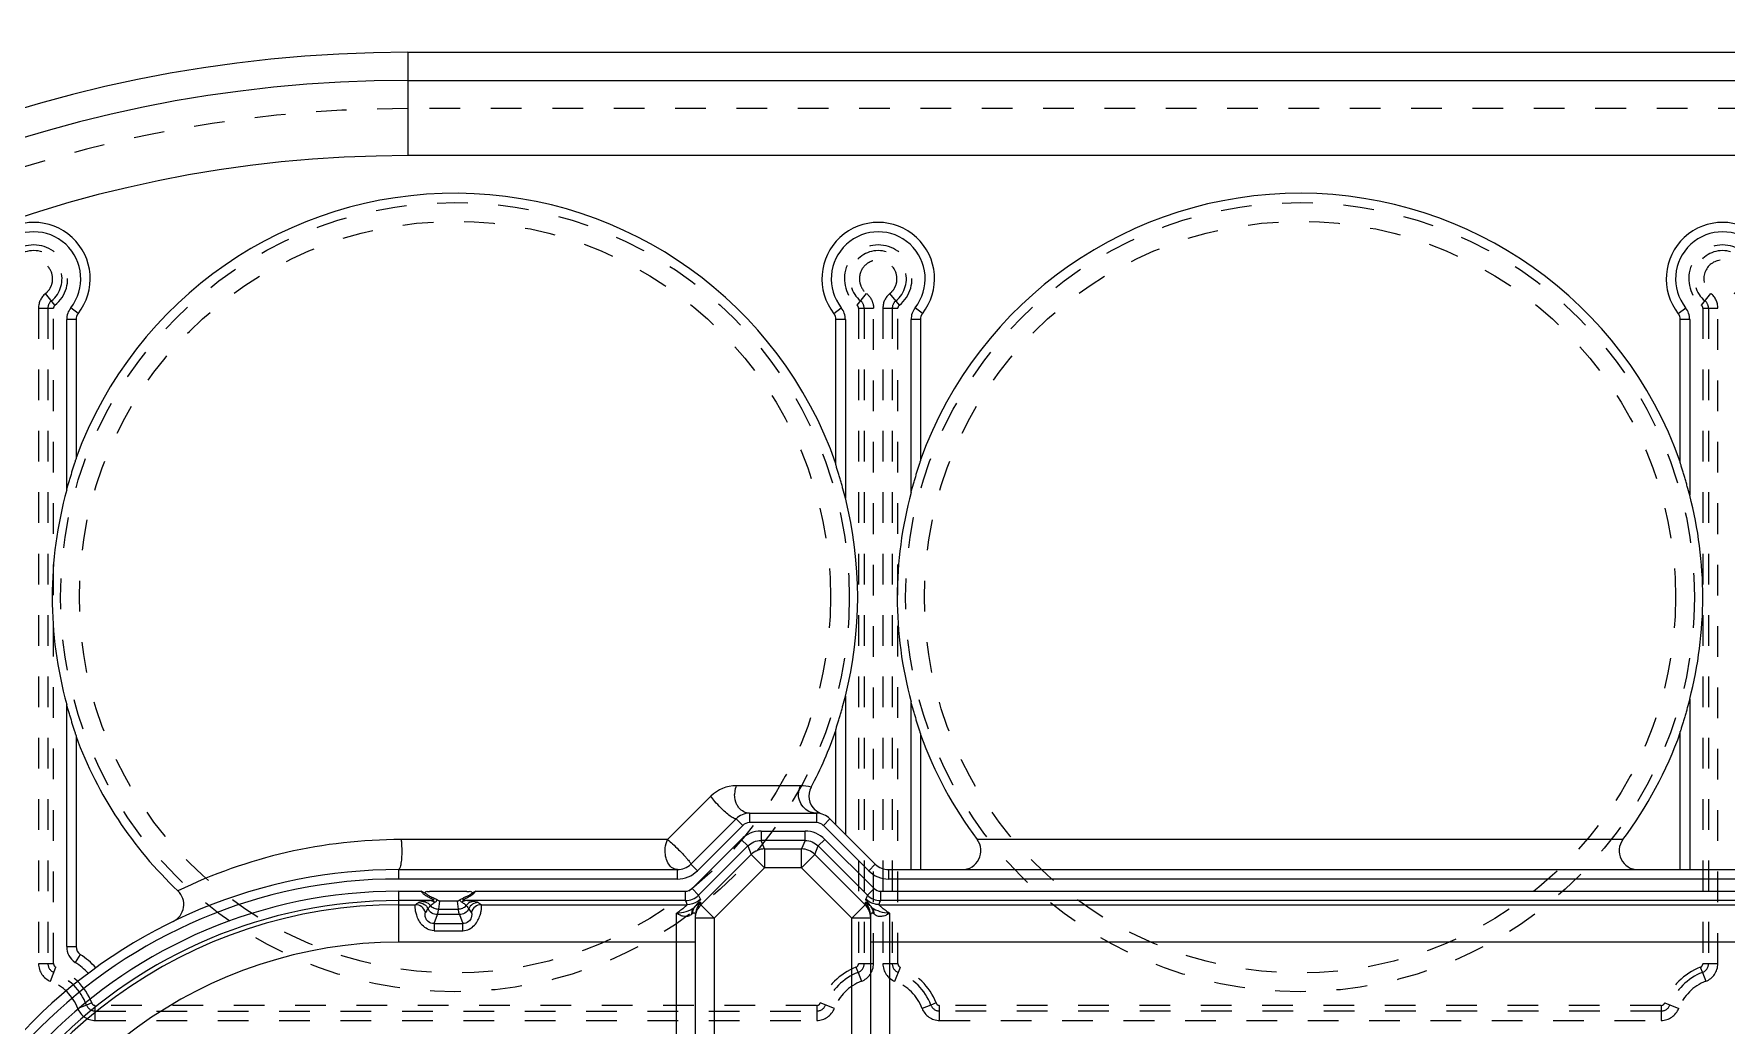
# Model space of a CAD drawing. Header units: millimetres. Extents: x -840 to 1682, y -9216 to -2117.
# Drawn here: x 573.9 to 664, y -2462.1 to -2409.4 of the extents above; entities that cross this region are included whole.
import ezdxf

# ---------------------------------------------------------------- set-up
doc = ezdxf.new("R2010")
doc.units = ezdxf.units.MM
doc.header["$LTSCALE"] = 16.335
doc.linetypes.add('HIDDEN', pattern=[0.2, 0.1, -0.1])
doc.layers.get('0').update_dxf_attribs({"linetype": 'CONTINUOUS'})
doc.layers.add('DEFAULT_2', color=8, linetype='HIDDEN')

msp = doc.modelspace()

# ---------------------------------------------------------------- linework, layer by layer
at = {"color": 7, "linetype": 'Continuous'}
for p, q in [((593.832, -2410.362), (593.832, -2415.862)), ((593.832, -2410.362), (733.832, -2410.362)), ((593.832, -2411.862), (733.832, -2411.862)), ((733.832, -2415.862), (593.832, -2415.862)), ((576.266, -2424.274), (575.873, -2423.965)), ((616.513, -2424.274), (616.906, -2423.965)), ((621.228, -2424.274), (620.835, -2423.965)), ((661.475, -2424.274), (661.868, -2423.965)), ((575.659, -2433.653), (575.659, -2424.584)), ((576.159, -2424.584), (575.659, -2424.584)), ((576.159, -2424.584), (576.159, -2431.996)), ((616.621, -2432.317), (616.621, -2424.584)), ((617.121, -2424.584), (616.621, -2424.584)), ((617.121, -2424.584), (617.121, -2434.085)), ((620.621, -2433.793), (620.621, -2424.584)), ((621.121, -2424.584), (620.621, -2424.584)), ((621.121, -2424.584), (621.121, -2432.101)), ((661.582, -2432.208), (661.582, -2424.584)), ((662.082, -2424.584), (661.582, -2424.584)), ((662.082, -2424.584), (662.082, -2433.937)), ((617.121, -2444.64), (617.121, -2451.973)), ((662.082, -2444.788), (662.082, -2453.862)), ((575.659, -2457.963), (575.659, -2445.072)), ((620.621, -2453.862), (620.621, -2444.932)), ((616.621, -2451.473), (616.621, -2446.408)), ((621.121, -2446.624), (621.121, -2453.862)), ((661.582, -2453.862), (661.582, -2446.517)), ((576.159, -2446.729), (576.159, -2457.963)), ((609.961, -2449.956), (607.654, -2452.262)), ((614.739, -2449.396), (611.313, -2449.396)), ((612.01, -2450.862), (612.01, -2451.362)), ((612.01, -2450.862), (615.595, -2450.862)), ((615.595, -2451.362), (615.595, -2450.862)), ((608.888, -2453.57), (611.302, -2451.155)), ((609.242, -2453.923), (611.656, -2451.509)), ((611.656, -2451.509), (611.302, -2451.155)), ((615.595, -2451.362), (612.01, -2451.362)), ((612.631, -2451.813), (612.631, -2452.312)), ((612.631, -2451.813), (614.974, -2451.813)), ((614.974, -2452.312), (614.974, -2451.813)), ((616.302, -2451.155), (615.949, -2451.509)), ((615.949, -2451.509), (618.363, -2453.923)), ((616.302, -2451.155), (618.717, -2453.57)), ((607.654, -2452.262), (593.466, -2452.262)), ((611.572, -2452.252), (608.957, -2454.867)), ((611.925, -2452.605), (609.31, -2455.22)), ((611.925, -2452.605), (611.572, -2452.252)), ((611.925, -2452.605), (612.111, -2453.055)), ((612.817, -2452.762), (612.631, -2452.312)), ((614.974, -2452.312), (612.631, -2452.312)), ((612.817, -2452.762), (612.817, -2453.761)), ((612.817, -2452.762), (614.788, -2452.762)), ((614.974, -2452.312), (614.788, -2452.762)), ((614.788, -2453.761), (614.788, -2452.762)), ((615.494, -2453.055), (615.68, -2452.605)), ((616.033, -2452.252), (615.68, -2452.605)), ((618.295, -2455.22), (615.68, -2452.605)), ((618.648, -2454.867), (616.033, -2452.252)), ((658.525, -2452.262), (624.14, -2452.262)), ((608.888, -2453.57), (609.242, -2453.923)), ((609.429, -2455.737), (612.111, -2453.055)), ((610.135, -2456.443), (612.817, -2453.761)), ((612.817, -2453.761), (612.111, -2453.055)), ((614.788, -2453.761), (612.817, -2453.761)), ((615.494, -2453.055), (614.788, -2453.761)), ((614.788, -2453.761), (617.47, -2456.443)), ((615.494, -2453.055), (618.176, -2455.737)), ((618.363, -2453.923), (618.717, -2453.57)), ((593.332, -2453.862), (593.332, -2454.362)), ((593.332, -2453.862), (608.181, -2453.862)), ((608.181, -2454.362), (593.332, -2454.362)), ((608.181, -2454.362), (608.181, -2453.862)), ((619.424, -2453.862), (619.424, -2454.362)), ((619.424, -2453.862), (708.241, -2453.862)), ((708.241, -2454.362), (619.424, -2454.362)), ((593.332, -2455.013), (593.332, -2457.726)), ((593.332, -2455.013), (594.526, -2455.013)), ((595.041, -2455.512), (593.332, -2455.512)), ((596.969, -2455.028), (594.979, -2455.027)), ((595.504, -2455.536), (595.448, -2455.962)), ((596.46, -2455.536), (595.504, -2455.536)), ((596.517, -2455.962), (596.46, -2455.536)), ((608.604, -2455.512), (596.924, -2455.512)), ((597.439, -2455.013), (608.604, -2455.013)), ((608.604, -2455.512), (608.604, -2455.013)), ((608.604, -2455.512), (608.693, -2455.729)), ((608.957, -2454.867), (609.31, -2455.22)), ((609.399, -2455.436), (609.31, -2455.22)), ((609.429, -2455.737), (609.429, -2455.599)), ((618.176, -2455.599), (618.176, -2455.737)), ((618.295, -2455.22), (618.205, -2455.436)), ((618.295, -2455.22), (618.648, -2454.867)), ((618.912, -2455.729), (619.001, -2455.512)), ((619.001, -2455.013), (619.001, -2455.512)), ((619.001, -2455.013), (708.664, -2455.013)), ((708.664, -2455.512), (619.001, -2455.512)), ((593.332, -2455.729), (594.228, -2455.729)), ((595.217, -2456.736), (595.395, -2456.259)), ((596.57, -2456.259), (595.395, -2456.259)), ((595.448, -2455.962), (596.517, -2455.962)), ((596.57, -2456.259), (596.748, -2456.736)), ((597.736, -2455.729), (608.693, -2455.729)), ((608.135, -2467.362), (608.135, -2456.188)), ((609.135, -2466.362), (609.135, -2456.305)), ((610.135, -2456.443), (609.135, -2456.443)), ((609.429, -2455.737), (610.135, -2456.443)), ((610.135, -2456.443), (610.135, -2467.362)), ((617.47, -2456.443), (618.176, -2455.737)), ((617.47, -2467.362), (617.47, -2456.443)), ((618.47, -2456.443), (617.47, -2456.443)), ((618.47, -2466.362), (618.47, -2456.305)), ((618.912, -2455.729), (708.753, -2455.729)), ((619.47, -2456.188), (619.47, -2467.362)), ((595.217, -2456.736), (595.217, -2457.112)), ((595.217, -2456.736), (596.748, -2456.736)), ((595.217, -2457.112), (596.748, -2457.112)), ((596.748, -2457.112), (596.748, -2456.736)), ((575.659, -2457.963), (576.159, -2457.963)), ((609.135, -2457.726), (593.332, -2457.726)), ((709.195, -2457.726), (618.47, -2457.726)), ((576.384, -2458.381), (576.109, -2458.798))]:
    msp.add_line(p, q, dxfattribs=at)
for centre, radius, start, end in [((593.832, -2481.862), 81.156, 90, 180), ((593.832, -2481.862), 80.657, 90, 180), ((593.832, -2481.862), 80.158, 90, 180), ((593.832, -2481.862), 79.659, 90, 180), ((593.832, -2481.862), 79.603, 90, 180), ((593.832, -2481.862), 79.104, 90, 180), ((593.832, -2481.862), 71.5, 90, 180), ((593.832, -2481.862), 70, 90, 180), ((593.832, -2481.862), 66, 90, 180), ((596.332, -2439.362), 21.494, 19.28489, 159.81272), ((641.332, -2439.362), 21.494, 19.59012, 160.10915), ((573.909, -2422.419), 3, 321.78679, 218.21321), ((618.871, -2422.419), 3, 321.78679, 218.21321), ((663.832, -2422.419), 3, 321.78679, 218.21321), ((573.909, -2422.419), 2.5, 321.78679, 218.21321), ((618.871, -2422.419), 2.5, 321.78679, 218.21321), ((663.832, -2422.419), 2.5, 321.78679, 218.21321), ((576.659, -2424.584), 1, 141.78679, 180), ((616.121, -2424.584), 1, 0, 38.21321), ((621.621, -2424.584), 1, 141.78679, 180), ((661.082, -2424.584), 1, 0, 38.21321), ((576.659, -2424.584), 0.5, 141.78679, 180), ((616.121, -2424.584), 0.5, 0, 38.21321), ((621.621, -2424.584), 0.5, 141.78679, 180), ((661.082, -2424.584), 0.5, 0, 38.21321), ((596.332, -2439.362), 21.448, 164.56229, 195.43771), ((641.332, -2439.362), 21.448, 164.94945, 195.05055), ((641.332, -2439.362), 21.448, 345.34658, 14.65342), ((596.332, -2439.362), 21.448, 345.75453, 14.24547), ((596.332, -2439.362), 21.494, 331.92236, 340.71511), ((641.332, -2439.362), 21.494, 323.11848, 340.40988), ((596.332, -2439.362), 21.494, 200.18728, 226.65498), ((641.332, -2439.362), 21.494, 199.89085, 216.88152), ((611.312, -2451.306), 1.91, 89.98837, 135.01163), ((614.74, -2451.305), 1.909, 73.01908, 90.01029), ((616.18, -2449.949), 1, 151.94469, 227.48368), ((612.01, -2451.862), 1, 90, 135), ((615.595, -2451.862), 1, 45, 90), ((612.631, -2453.312), 1.499, 90.01567, 134.98868), ((612.01, -2451.862), 0.5, 90, 135), ((614.974, -2453.312), 1.499, 45.01567, 89.98868), ((615.595, -2451.862), 0.5, 45, 90), ((593.466, -2479.496), 27.233, 89.99986, 115.8796), ((612.818, -2453.763), 1.001, 90.06328, 134.93553), ((614.787, -2453.763), 1.001, 45.0634, 89.93553), ((623.34, -2452.862), 1, 269.97141, 36.87808), ((659.325, -2452.862), 1, 143.12183, 270.02874), ((608.181, -2452.862), 1, 270, 315), ((619.424, -2452.862), 1, 225, 270), ((593.332, -2481.362), 27.5, 89.99989, 180), ((593.332, -2481.362), 27, 90, 180), ((608.181, -2452.862), 1.5, 270, 315), ((619.424, -2452.862), 1.5, 225, 270), ((593.332, -2481.362), 26.349, 90, 180), ((593.332, -2481.362), 25.85, 90, 180), ((580.892, -2455.721), 1, 295.86685, 46.62665), ((608.604, -2454.514), 0.499, 269.99611, 315.00342), ((608.603, -2454.513), 1, 270.02942, 314.97058), ((619.002, -2454.513), 1, 225.02941, 269.97111), ((619.001, -2454.514), 0.499, 224.99611, 270.00342), ((593.332, -2481.362), 25.634, 90, 162.04523), ((594.225, -2456.28), 0.551, 14.83718, 89.69666), ((598.109, -2458.367), 4.024, 142.94709, 146.37523), ((593.856, -2458.367), 4.023, 33.62474, 37.05293), ((597.739, -2456.28), 0.551, 90.30249, 165.16345), ((614.738, -2462.046), 8.383, 131.94814, 132.56717), ((610.136, -2456.447), 1.003, 134.88092, 149.83656), ((617.474, -2456.443), 0.996, 7.88763, 45.17758), ((612.548, -2462.391), 8.852, 47.42271, 48.01251), ((593.332, -2481.362), 23.636, 90, 162.04904), ((576.659, -2457.963), 1, 180, 236.63299), ((576.659, -2457.963), 0.5, 180, 236.63299), ((573.909, -2462.139), 4, 43.57562, 56.63299), ((573.909, -2462.139), 4.5, 42.77627, 56.63299)]:
    msp.add_arc(centre, radius, start, end, dxfattribs=at)
for points, knots in [([(575.659, -2433.653), (575.7, -2433.502), (575.765, -2433.276), (575.854, -2432.977), (575.922, -2432.754), (575.991, -2432.536), (576.048, -2432.358), (576.092, -2432.222), (576.121, -2432.129), (576.143, -2432.06), (576.154, -2432.017), (576.159, -2432.001), (576.159, -2431.996)], [0, 0, 0, 0, 0.271803, 0.407157, 0.541605, 0.674302, 0.803336, 0.865034, 0.92281, 0.972191, 0.990207, 1, 1, 1, 1]), ([(620.621, -2433.793), (620.662, -2433.639), (620.726, -2433.409), (620.815, -2433.104), (620.883, -2432.877), (620.952, -2432.655), (621.009, -2432.473), (621.053, -2432.334), (621.082, -2432.238), (621.104, -2432.167), (621.116, -2432.123), (621.121, -2432.107), (621.121, -2432.101)], [0, 0, 0, 0, 0.271203, 0.406287, 0.540509, 0.673056, 0.802092, 0.863898, 0.921917, 0.971727, 0.990032, 1, 1, 1, 1]), ([(662.082, -2433.937), (662.041, -2433.78), (661.978, -2433.545), (661.889, -2433.234), (661.821, -2433.003), (661.753, -2432.776), (661.696, -2432.59), (661.651, -2432.447), (661.622, -2432.35), (661.599, -2432.277), (661.587, -2432.231), (661.582, -2432.214), (661.582, -2432.208)], [0, 0, 0, 0, 0.270583, 0.405386, 0.539371, 0.671759, 0.800789, 0.862701, 0.920962, 0.971232, 0.989837, 1, 1, 1, 1]), ([(617.121, -2434.085), (617.08, -2433.924), (617.017, -2433.685), (616.928, -2433.367), (616.86, -2433.131), (616.792, -2432.899), (616.735, -2432.71), (616.69, -2432.564), (616.66, -2432.463), (616.637, -2432.388), (616.626, -2432.341), (616.621, -2432.323), (616.621, -2432.317)], [0, 0, 0, 0, 0.269955, 0.404473, 0.538216, 0.670441, 0.799459, 0.861475, 0.919977, 0.970714, 0.989631, 1, 1, 1, 1]), ([(616.621, -2446.408), (616.621, -2446.402), (616.626, -2446.384), (616.637, -2446.337), (616.66, -2446.262), (616.69, -2446.161), (616.735, -2446.015), (616.792, -2445.825), (616.86, -2445.593), (616.928, -2445.358), (617.017, -2445.04), (617.08, -2444.8), (617.121, -2444.64)], [0, 0, 0, 0, 0.010369, 0.029286, 0.080023, 0.138525, 0.200541, 0.329559, 0.461784, 0.595527, 0.730045, 1, 1, 1, 1]), ([(662.082, -2444.788), (662.041, -2444.945), (661.978, -2445.18), (661.889, -2445.491), (661.821, -2445.722), (661.753, -2445.949), (661.696, -2446.135), (661.651, -2446.277), (661.622, -2446.375), (661.599, -2446.448), (661.587, -2446.494), (661.582, -2446.511), (661.582, -2446.517)], [0, 0, 0, 0, 0.270583, 0.405385, 0.53937, 0.671758, 0.800788, 0.8627, 0.920961, 0.971232, 0.989837, 1, 1, 1, 1]), ([(576.159, -2446.729), (576.159, -2446.723), (576.154, -2446.708), (576.143, -2446.665), (576.121, -2446.596), (576.092, -2446.503), (576.048, -2446.366), (575.991, -2446.189), (575.922, -2445.97), (575.854, -2445.748), (575.765, -2445.449), (575.7, -2445.223), (575.659, -2445.072)], [0, 0, 0, 0, 0.009793, 0.027809, 0.07719, 0.134966, 0.196664, 0.325698, 0.458395, 0.592843, 0.728197, 1, 1, 1, 1]), ([(621.121, -2446.624), (621.121, -2446.618), (621.116, -2446.602), (621.104, -2446.558), (621.082, -2446.487), (621.053, -2446.391), (621.009, -2446.252), (620.952, -2446.07), (620.883, -2445.848), (620.815, -2445.621), (620.726, -2445.316), (620.662, -2445.086), (620.621, -2444.932)], [0, 0, 0, 0, 0.009968, 0.028273, 0.078083, 0.136102, 0.197908, 0.326944, 0.459491, 0.593713, 0.728797, 1, 1, 1, 1]), ([(610.479, -2450.565), (610.374, -2450.46), (610.192, -2450.265), (610.025, -2450.055), (609.961, -2449.956)], [0, 0, 0, 0, 0.556152, 1, 1, 1, 1]), ([(611.313, -2449.396), (611.267, -2449.506), (611.229, -2449.664), (611.222, -2449.823), (611.222, -2449.862)], [0, 0, 0, 0, 0.753427, 1, 1, 1, 1]), ([(611.452, -2450.57), (611.413, -2450.52), (611.278, -2450.307), (611.222, -2450.05), (611.222, -2449.862)], [0, 0, 0, 0, 0.25225, 1, 1, 1, 1]), ([(614.627, -2449.862), (614.627, -2449.819), (614.638, -2449.658), (614.686, -2449.5), (614.739, -2449.396)], [0, 0, 0, 0, 0.269369, 1, 1, 1, 1]), ([(615.595, -2450.862), (615.484, -2450.862), (615.242, -2450.819), (614.914, -2450.612), (614.682, -2450.272), (614.627, -2449.997), (614.627, -2449.862)], [0, 0, 0, 0, 0.21827, 0.46839, 0.736551, 1, 1, 1, 1]), ([(611.302, -2451.155), (611.293, -2451.165), (611.251, -2451.167), (611.144, -2451.122), (610.965, -2451.002), (610.729, -2450.806), (610.563, -2450.65), (610.479, -2450.565)], [0, 0, 0, 0, 0.038078, 0.106849, 0.342072, 0.652216, 1, 1, 1, 1]), ([(612.01, -2450.862), (611.906, -2450.862), (611.688, -2450.805), (611.522, -2450.657), (611.452, -2450.57)], [0, 0, 0, 0, 0.480929, 1, 1, 1, 1]), ([(593.499, -2452.862), (593.499, -2452.998), (593.49, -2453.248), (593.461, -2453.534), (593.421, -2453.717), (593.393, -2453.8), (593.359, -2453.862), (593.332, -2453.862)], [0, 0, 0, 0, 0.393594, 0.723977, 0.841161, 0.923337, 1, 1, 1, 1]), ([(593.466, -2452.262), (593.471, -2452.303), (593.492, -2452.502), (593.499, -2452.703), (593.499, -2452.862)], [0, 0, 0, 0, 0.204129, 1, 1, 1, 1]), ([(607.523, -2452.862), (607.523, -2452.809), (607.534, -2452.604), (607.587, -2452.399), (607.654, -2452.262)], [0, 0, 0, 0, 0.25987, 1, 1, 1, 1]), ([(608.181, -2453.862), (608.093, -2453.862), (607.902, -2453.799), (607.69, -2453.565), (607.554, -2453.239), (607.523, -2452.991), (607.523, -2452.862)], [0, 0, 0, 0, 0.201217, 0.433891, 0.70489, 1, 1, 1, 1]), ([(607.654, -2452.262), (607.746, -2452.336), (607.945, -2452.512), (608.137, -2452.697), (608.242, -2452.802)], [0, 0, 0, 0, 0.442317, 1, 1, 1, 1]), ([(608.242, -2452.802), (608.332, -2452.892), (608.461, -2453.025), (608.62, -2453.199), (608.719, -2453.313), (608.796, -2453.407), (608.853, -2453.484), (608.881, -2453.529), (608.894, -2453.564), (608.888, -2453.57)], [0, 0, 0, 0, 0.378608, 0.549878, 0.70008, 0.823686, 0.916343, 0.974785, 1, 1, 1, 1]), ([(611.925, -2452.605), (612.016, -2452.513), (612.239, -2452.366), (612.501, -2452.312), (612.631, -2452.312)], [0, 0, 0, 0, 0.499975, 1, 1, 1, 1]), ([(614.974, -2452.312), (615.104, -2452.312), (615.366, -2452.366), (615.588, -2452.513), (615.68, -2452.605)], [0, 0, 0, 0, 0.499975, 1, 1, 1, 1]), ([(594.4, -2455.621), (594.385, -2455.63), (594.326, -2455.664), (594.269, -2455.701), (594.228, -2455.729)], [0, 0, 0, 0, 0.263885, 1, 1, 1, 1]), ([(594.62, -2455.559), (594.572, -2455.567), (594.497, -2455.582), (594.425, -2455.607), (594.4, -2455.621)], [0, 0, 0, 0, 0.63279, 1, 1, 1, 1]), ([(594.4, -2455.621), (594.504, -2455.622), (594.714, -2455.684), (594.855, -2455.85), (594.898, -2455.943)], [0, 0, 0, 0, 0.505699, 1, 1, 1, 1]), ([(594.526, -2455.013), (594.553, -2455.052), (594.619, -2455.123), (594.73, -2455.21), (594.848, -2455.284), (594.948, -2455.338), (595.029, -2455.376), (595.088, -2455.403), (595.135, -2455.425), (595.17, -2455.443), (595.19, -2455.456), (595.209, -2455.469), (595.201, -2455.489), (595.181, -2455.495), (595.148, -2455.504), (595.1, -2455.509), (595.061, -2455.512), (595.041, -2455.512)], [0, 0, 0, 0, 0.142993, 0.283696, 0.421765, 0.55686, 0.622971, 0.687594, 0.749512, 0.778364, 0.80413, 0.823468, 0.837173, 0.857627, 0.883216, 0.940034, 1, 1, 1, 1]), ([(594.735, -2455.114), (594.699, -2455.1), (594.631, -2455.062), (594.56, -2455.031), (594.526, -2455.013)], [0, 0, 0, 0, 0.50006, 1, 1, 1, 1]), ([(595.041, -2455.512), (594.996, -2455.516), (594.855, -2455.527), (594.715, -2455.543), (594.62, -2455.559)], [0, 0, 0, 0, 0.317462, 1, 1, 1, 1]), ([(594.62, -2455.559), (594.659, -2455.56), (594.817, -2455.584), (594.963, -2455.682), (595.034, -2455.779)], [0, 0, 0, 0, 0.246107, 1, 1, 1, 1]), ([(594.735, -2455.114), (594.741, -2455.091), (594.763, -2455.045), (594.834, -2455.009), (594.907, -2455.027), (594.955, -2455.026), (594.979, -2455.027)], [0, 0, 0, 0, 0.25017, 0.498713, 0.749964, 1, 1, 1, 1]), ([(595.35, -2455.455), (595.305, -2455.424), (595.202, -2455.37), (595.039, -2455.31), (594.879, -2455.223), (594.785, -2455.148), (594.735, -2455.113)], [0, 0, 0, 0, 0.234603, 0.487421, 0.741426, 1, 1, 1, 1]), ([(595.034, -2455.779), (595.048, -2455.763), (595.116, -2455.692), (595.197, -2455.633), (595.265, -2455.598)], [0, 0, 0, 0, 0.221215, 1, 1, 1, 1]), ([(595.35, -2455.455), (595.355, -2455.469), (595.36, -2455.5), (595.341, -2455.543), (595.307, -2455.575), (595.28, -2455.592), (595.265, -2455.598)], [0, 0, 0, 0, 0.251035, 0.482548, 0.732631, 1, 1, 1, 1]), ([(595.504, -2455.536), (595.491, -2455.531), (595.437, -2455.509), (595.386, -2455.48), (595.35, -2455.455)], [0, 0, 0, 0, 0.242854, 1, 1, 1, 1]), ([(596.46, -2455.536), (596.474, -2455.531), (596.528, -2455.509), (596.578, -2455.48), (596.615, -2455.455)], [0, 0, 0, 0, 0.242879, 1, 1, 1, 1]), ([(596.7, -2455.598), (596.671, -2455.587), (596.618, -2455.548), (596.608, -2455.482), (596.615, -2455.455)], [0, 0, 0, 0, 0.520737, 1, 1, 1, 1]), ([(596.615, -2455.455), (596.662, -2455.422), (596.769, -2455.372), (596.933, -2455.296), (597.105, -2455.223), (597.207, -2455.15), (597.26, -2455.115)], [0, 0, 0, 0, 0.234581, 0.485549, 0.741628, 1, 1, 1, 1]), ([(596.7, -2455.598), (596.725, -2455.611), (596.81, -2455.66), (596.884, -2455.727), (596.931, -2455.779)], [0, 0, 0, 0, 0.288248, 1, 1, 1, 1]), ([(596.924, -2455.512), (596.904, -2455.512), (596.865, -2455.51), (596.818, -2455.504), (596.786, -2455.495), (596.766, -2455.488), (596.76, -2455.469), (596.774, -2455.453), (596.796, -2455.442), (596.832, -2455.425), (596.879, -2455.402), (596.938, -2455.375), (597.018, -2455.337), (597.118, -2455.284), (597.235, -2455.21), (597.347, -2455.123), (597.41, -2455.051), (597.439, -2455.013)], [0, 0, 0, 0, 0.060663, 0.116477, 0.141539, 0.161155, 0.17525, 0.193152, 0.219175, 0.249376, 0.311395, 0.376206, 0.442406, 0.577679, 0.715885, 0.856807, 1, 1, 1, 1]), ([(597.345, -2455.559), (597.318, -2455.554), (597.178, -2455.534), (597.038, -2455.52), (596.924, -2455.512)], [0, 0, 0, 0, 0.194225, 1, 1, 1, 1]), ([(597.345, -2455.559), (597.266, -2455.56), (597.104, -2455.603), (596.979, -2455.713), (596.931, -2455.779)], [0, 0, 0, 0, 0.494612, 1, 1, 1, 1]), ([(596.969, -2455.028), (596.997, -2455.027), (597.053, -2455.029), (597.136, -2455.009), (597.22, -2455.038), (597.253, -2455.089), (597.26, -2455.116)], [0, 0, 0, 0, 0.250236, 0.501633, 0.750424, 1, 1, 1, 1]), ([(597.564, -2455.621), (597.462, -2455.622), (597.252, -2455.683), (597.11, -2455.849), (597.067, -2455.943)], [0, 0, 0, 0, 0.499369, 1, 1, 1, 1]), ([(597.439, -2455.013), (597.416, -2455.025), (597.37, -2455.049), (597.306, -2455.076), (597.272, -2455.104), (597.26, -2455.116)], [0, 0, 0, 0, 0.375006, 0.74958, 1, 1, 1, 1]), ([(597.564, -2455.621), (597.54, -2455.607), (597.467, -2455.582), (597.393, -2455.567), (597.345, -2455.559)], [0, 0, 0, 0, 0.367198, 1, 1, 1, 1]), ([(597.736, -2455.729), (597.723, -2455.72), (597.667, -2455.682), (597.609, -2455.647), (597.564, -2455.621)], [0, 0, 0, 0, 0.236426, 1, 1, 1, 1]), ([(609.399, -2455.436), (609.353, -2455.482), (609.151, -2455.644), (608.886, -2455.729), (608.693, -2455.729)], [0, 0, 0, 0, 0.251665, 1, 1, 1, 1]), ([(609.399, -2455.436), (609.401, -2455.442), (609.395, -2455.458), (609.381, -2455.486), (609.354, -2455.525), (609.298, -2455.6), (609.202, -2455.718), (609.116, -2455.817), (609.068, -2455.872)], [0, 0, 0, 0, 0.030198, 0.087378, 0.173354, 0.287937, 0.598337, 1, 1, 1, 1]), ([(609.135, -2455.811), (609.159, -2455.79), (609.203, -2455.75), (609.265, -2455.698), (609.316, -2455.656), (609.356, -2455.626), (609.387, -2455.605), (609.408, -2455.595), (609.424, -2455.589), (609.429, -2455.596), (609.429, -2455.599)], [0, 0, 0, 0, 0.258486, 0.475248, 0.649905, 0.784653, 0.882045, 0.945067, 0.978379, 1, 1, 1, 1]), ([(618.176, -2455.599), (618.176, -2455.596), (618.181, -2455.589), (618.197, -2455.595), (618.217, -2455.605), (618.249, -2455.626), (618.289, -2455.656), (618.34, -2455.698), (618.402, -2455.75), (618.446, -2455.79), (618.47, -2455.811)], [0, 0, 0, 0, 0.021584, 0.05487, 0.117752, 0.21479, 0.349367, 0.524616, 0.741882, 1, 1, 1, 1]), ([(618.538, -2455.872), (618.489, -2455.817), (618.403, -2455.718), (618.307, -2455.601), (618.251, -2455.526), (618.224, -2455.485), (618.209, -2455.459), (618.203, -2455.441), (618.205, -2455.436)], [0, 0, 0, 0, 0.401766, 0.711394, 0.825884, 0.912721, 0.970805, 1, 1, 1, 1]), ([(618.912, -2455.729), (618.848, -2455.729), (618.59, -2455.7), (618.343, -2455.574), (618.206, -2455.436)], [0, 0, 0, 0, 0.247991, 1, 1, 1, 1]), ([(595.217, -2457.112), (595.098, -2457.112), (594.86, -2457.052), (594.585, -2456.836), (594.402, -2456.572), (594.294, -2456.313), (594.238, -2456.089), (594.217, -2455.932), (594.213, -2455.835), (594.214, -2455.785), (594.218, -2455.752), (594.224, -2455.733), (594.228, -2455.729)], [0, 0, 0, 0, 0.189359, 0.373578, 0.544564, 0.694409, 0.817576, 0.910664, 0.945238, 0.971591, 0.989691, 1, 1, 1, 1]), ([(595.217, -2456.736), (595.11, -2456.737), (594.906, -2456.668), (594.776, -2456.466), (594.741, -2456.322), (594.737, -2456.241), (594.742, -2456.182), (594.751, -2456.15), (594.758, -2456.139)], [0, 0, 0, 0, 0.373169, 0.676241, 0.793672, 0.886421, 0.955017, 1, 1, 1, 1]), ([(594.898, -2455.943), (594.915, -2455.92), (594.956, -2455.862), (595.003, -2455.808), (595.034, -2455.779)], [0, 0, 0, 0, 0.405118, 1, 1, 1, 1]), ([(595.395, -2456.259), (595.292, -2456.259), (595.084, -2456.198), (594.941, -2456.035), (594.898, -2455.943)], [0, 0, 0, 0, 0.500553, 1, 1, 1, 1]), ([(595.034, -2455.779), (595.085, -2455.835), (595.215, -2455.927), (595.37, -2455.96), (595.448, -2455.962)], [0, 0, 0, 0, 0.495903, 1, 1, 1, 1]), ([(595.448, -2455.962), (595.44, -2456.022), (595.427, -2456.122), (595.407, -2456.222), (595.395, -2456.259)], [0, 0, 0, 0, 0.607967, 1, 1, 1, 1]), ([(596.517, -2455.962), (596.595, -2455.96), (596.75, -2455.927), (596.879, -2455.835), (596.931, -2455.779)], [0, 0, 0, 0, 0.50406, 1, 1, 1, 1]), ([(596.57, -2456.259), (596.558, -2456.222), (596.538, -2456.122), (596.524, -2456.022), (596.517, -2455.962)], [0, 0, 0, 0, 0.392033, 1, 1, 1, 1]), ([(597.067, -2455.943), (597.024, -2456.035), (596.881, -2456.198), (596.672, -2456.259), (596.57, -2456.259)], [0, 0, 0, 0, 0.499335, 1, 1, 1, 1]), ([(596.748, -2457.112), (596.867, -2457.112), (597.105, -2457.052), (597.379, -2456.836), (597.562, -2456.572), (597.671, -2456.313), (597.727, -2456.089), (597.748, -2455.932), (597.752, -2455.835), (597.751, -2455.785), (597.747, -2455.752), (597.741, -2455.733), (597.736, -2455.729)], [0, 0, 0, 0, 0.189362, 0.373586, 0.544573, 0.694415, 0.81758, 0.910668, 0.945241, 0.971595, 0.989694, 1, 1, 1, 1]), ([(597.206, -2456.139), (597.214, -2456.15), (597.223, -2456.182), (597.231, -2456.274), (597.204, -2456.443), (597.059, -2456.667), (596.855, -2456.737), (596.748, -2456.736)], [0, 0, 0, 0, 0.044953, 0.113488, 0.322659, 0.625857, 1, 1, 1, 1]), ([(596.931, -2455.779), (596.961, -2455.808), (597.009, -2455.862), (597.05, -2455.92), (597.067, -2455.943)], [0, 0, 0, 0, 0.594877, 1, 1, 1, 1]), ([(608.693, -2455.729), (608.696, -2455.734), (608.681, -2455.754), (608.656, -2455.781), (608.607, -2455.825), (608.542, -2455.879), (608.459, -2455.945), (608.322, -2456.05), (608.212, -2456.132), (608.135, -2456.188)], [0, 0, 0, 0, 0.024127, 0.080748, 0.169482, 0.288082, 0.433886, 0.603521, 1, 1, 1, 1]), ([(608.135, -2456.188), (608.307, -2456.164), (608.63, -2456.11), (608.947, -2455.979), (609.063, -2455.876)], [0, 0, 0, 0, 0.529002, 1, 1, 1, 1]), ([(608.948, -2456.229), (608.897, -2456.279), (608.768, -2456.357), (608.543, -2456.368), (608.329, -2456.302), (608.198, -2456.229), (608.135, -2456.188)], [0, 0, 0, 0, 0.244476, 0.490441, 0.743543, 1, 1, 1, 1]), ([(608.988, -2456.195), (608.985, -2456.197), (608.971, -2456.208), (608.958, -2456.22), (608.948, -2456.229)], [0, 0, 0, 0, 0.226951, 1, 1, 1, 1]), ([(608.949, -2456.228), (608.949, -2456.194), (608.956, -2456.07), (609.004, -2455.944), (609.063, -2455.876)], [0, 0, 0, 0, 0.273267, 1, 1, 1, 1]), ([(608.988, -2456.195), (609.008, -2456.18), (609.047, -2456.156), (609.109, -2456.181), (609.132, -2456.239), (609.135, -2456.281), (609.135, -2456.305)], [0, 0, 0, 0, 0.295194, 0.492034, 0.712967, 1, 1, 1, 1]), ([(609.01, -2456.05), (609.016, -2456.027), (609.043, -2455.941), (609.09, -2455.861), (609.135, -2455.811)], [0, 0, 0, 0, 0.258226, 1, 1, 1, 1]), ([(618.595, -2456.05), (618.589, -2456.027), (618.562, -2455.941), (618.515, -2455.861), (618.47, -2455.811)], [0, 0, 0, 0, 0.258222, 1, 1, 1, 1]), ([(618.47, -2456.305), (618.47, -2456.281), (618.473, -2456.239), (618.496, -2456.181), (618.558, -2456.156), (618.597, -2456.18), (618.617, -2456.195)], [0, 0, 0, 0, 0.286974, 0.507947, 0.704881, 1, 1, 1, 1]), ([(618.539, -2455.874), (618.654, -2455.978), (618.973, -2456.108), (619.297, -2456.165), (619.47, -2456.188)], [0, 0, 0, 0, 0.470559, 1, 1, 1, 1]), ([(618.651, -2456.224), (618.652, -2456.201), (618.649, -2456.115), (618.629, -2456.029), (618.602, -2455.972)], [0, 0, 0, 0, 0.264772, 1, 1, 1, 1]), ([(619.47, -2456.188), (619.406, -2456.229), (619.273, -2456.305), (619.054, -2456.369), (618.827, -2456.353), (618.697, -2456.273), (618.647, -2456.22)], [0, 0, 0, 0, 0.25691, 0.509801, 0.756187, 1, 1, 1, 1]), ([(619.47, -2456.188), (619.393, -2456.132), (619.282, -2456.05), (619.146, -2455.945), (619.063, -2455.879), (618.998, -2455.825), (618.949, -2455.781), (618.924, -2455.754), (618.909, -2455.734), (618.912, -2455.729)], [0, 0, 0, 0, 0.396501, 0.566071, 0.711878, 0.830598, 0.919464, 0.976089, 1, 1, 1, 1])]:
    msp.add_open_spline(points, degree=3, knots=knots, dxfattribs=at)
for points in [[(615.888, -2450.906), (615.747, -2450.863), (615.612, -2450.786), (615.504, -2450.687)], [(595.041, -2455.512), (595.121, -2455.516), (595.202, -2455.549), (595.265, -2455.598)], [(596.924, -2455.512), (596.844, -2455.516), (596.763, -2455.549), (596.7, -2455.598)], [(609.429, -2455.599), (609.248, -2455.779), (609.135, -2456.05), (609.135, -2456.305)], [(618.47, -2456.305), (618.47, -2456.05), (618.357, -2455.779), (618.176, -2455.599)], [(608.988, -2456.195), (608.99, -2456.146), (608.997, -2456.097), (609.01, -2456.05)], [(609.135, -2456.443), (609.135, -2456.271), (609.183, -2456.093), (609.269, -2455.944)], [(618.602, -2455.972), (618.586, -2455.937), (618.565, -2455.903), (618.539, -2455.874)], [(618.617, -2456.195), (618.615, -2456.146), (618.607, -2456.097), (618.595, -2456.05)], [(618.647, -2456.22), (618.638, -2456.211), (618.628, -2456.202), (618.617, -2456.195)]]:
    msp.add_open_spline(points, degree=3, dxfattribs=at)
at = {"layer": 'DEFAULT_2', "color": 8, "linetype": 'HIDDEN'}
for p, q in [((733.832, -2413.362), (593.832, -2413.362)), ((574.159, -2423.98), (574.159, -2458.87)), ((574.159, -2423.98), (574.959, -2423.98)), ((575.034, -2423.824), (574.534, -2423.199)), ((574.659, -2423.98), (574.659, -2458.87)), ((574.959, -2458.858), (574.959, -2423.98)), ((617.746, -2423.824), (618.246, -2423.199)), ((617.821, -2423.98), (617.821, -2458.87)), ((617.821, -2423.98), (618.621, -2423.98)), ((618.121, -2423.98), (618.121, -2458.87)), ((618.621, -2458.87), (618.621, -2423.982)), ((619.121, -2423.98), (619.121, -2458.87)), ((619.121, -2423.98), (619.921, -2423.98)), ((619.996, -2423.824), (619.496, -2423.199)), ((619.621, -2423.98), (619.621, -2458.87)), ((619.921, -2458.858), (619.921, -2423.98)), ((662.707, -2423.824), (663.207, -2423.199)), ((662.782, -2423.98), (662.782, -2458.87)), ((662.782, -2423.98), (663.582, -2423.98)), ((663.082, -2423.98), (663.082, -2458.87)), ((663.582, -2458.87), (663.582, -2423.982)), ((574.959, -2458.87), (574.159, -2458.87)), ((574.801, -2459.804), (575.087, -2459.057)), ((617.682, -2459.06), (617.799, -2459.337)), ((618.621, -2458.87), (617.821, -2458.87)), ((619.921, -2458.87), (619.121, -2458.87)), ((619.763, -2459.804), (620.049, -2459.057)), ((662.644, -2459.06), (662.761, -2459.337)), ((663.582, -2458.87), (662.782, -2458.87)), ((617.799, -2459.337), (617.978, -2459.804)), ((662.761, -2459.337), (662.94, -2459.804)), ((576.988, -2460.951), (576.711, -2461.068)), ((616.535, -2461.246), (615.788, -2460.961)), ((621.949, -2460.951), (621.673, -2461.068)), ((660.75, -2460.961), (661.497, -2461.246)), ((576.711, -2461.068), (576.244, -2461.246)), ((577.178, -2461.889), (577.178, -2461.089)), ((615.589, -2461.089), (577.178, -2461.089)), ((577.178, -2461.389), (615.601, -2461.389)), ((577.178, -2461.889), (615.601, -2461.889)), ((615.601, -2461.089), (615.601, -2461.889)), ((621.673, -2461.068), (621.206, -2461.246)), ((622.14, -2461.889), (622.14, -2461.089)), ((660.551, -2461.089), (622.14, -2461.089)), ((660.563, -2461.389), (622.14, -2461.389)), ((622.14, -2461.889), (660.563, -2461.889)), ((660.563, -2461.089), (660.563, -2461.889))]:
    msp.add_line(p, q, dxfattribs=at)
for centre, radius in [((596.332, -2439.362), 21), ((641.332, -2439.362), 21), ((596.332, -2439.362), 20), ((641.332, -2439.362), 20)]:
    msp.add_circle(centre, radius, dxfattribs=at)
for centre, radius, start, end in [((593.832, -2481.862), 81.099, 90, 180), ((593.832, -2481.862), 68.5, 90, 180), ((573.909, -2422.419), 1.8, 308.68219, 231.31781), ((573.909, -2422.419), 1.5, 308.68219, 231.31781), ((618.871, -2422.419), 1.8, 308.68219, 231.31781), ((618.871, -2422.419), 1.5, 308.68219, 231.31781), ((663.832, -2422.419), 1.8, 308.68219, 231.31781), ((663.832, -2422.419), 1.5, 308.68219, 231.31781), ((618.871, -2422.419), 1, 106.82092, 128.68219), ((663.832, -2422.419), 1, 97.62704, 231.31781), ((575.154, -2423.979), 0.995, 128.71054, 180.06844), ((575.159, -2423.98), 0.5, 128.68219, 180), ((575.159, -2423.98), 0.2, 128.68219, 180), ((617.621, -2423.98), 0.2, 0, 51.31781), ((617.621, -2423.98), 0.5, 0, 51.31781), ((620.116, -2423.979), 0.995, 128.71054, 180.06844), ((620.121, -2423.98), 0.5, 128.68219, 180), ((620.121, -2423.98), 0.2, 128.68219, 180), ((662.582, -2423.98), 0.2, 0, 51.31781), ((662.582, -2423.98), 0.5, 0, 51.31781), ((662.582, -2423.98), 1, 359.88852, 51.31781), ((617.475, -2456.443), 0.996, 0.01721, 7.88763), ((575.159, -2458.87), 1, 180, 249.07517), ((575.159, -2458.87), 0.5, 180, 249.07517), ((573.909, -2462.139), 3.3, 21.01342, 69.07517), ((618.871, -2462.139), 3.3, 111.01342, 159.07517), ((617.621, -2458.87), 0.5, 290.92483, 0), ((617.621, -2458.87), 1, 290.92483, 0), ((620.121, -2458.87), 1, 180, 249.07517), ((620.121, -2458.87), 0.5, 180, 249.07517), ((618.871, -2462.139), 3.3, 21.01342, 69.07517), ((663.832, -2462.139), 3.3, 111.01342, 159.07517), ((662.582, -2458.87), 0.5, 290.92483, 0), ((662.582, -2458.87), 1, 290.92483, 360), ((573.909, -2462.139), 2.5, 20.92483, 69.07517), ((573.909, -2462.139), 3, 20.92483, 69.07517), ((618.871, -2462.139), 3, 110.92483, 159.07517), ((618.871, -2462.139), 2.5, 110.92483, 159.07517), ((618.871, -2462.139), 2.5, 20.92483, 69.07517), ((618.871, -2462.139), 3, 20.92483, 69.07517), ((663.832, -2462.139), 3, 110.92483, 159.07517), ((663.832, -2462.139), 2.5, 110.92483, 159.07517), ((577.178, -2460.889), 1, 200.92483, 270), ((577.178, -2460.889), 0.5, 200.92483, 270), ((615.601, -2460.889), 0.5, 270, 339.07517), ((615.601, -2460.889), 1, 270, 339.07517), ((622.14, -2460.889), 1, 200.92483, 270), ((622.14, -2460.889), 0.5, 200.92483, 270), ((660.563, -2460.889), 0.5, 270, 339.07517), ((660.563, -2460.889), 1, 270, 339.07517)]:
    msp.add_arc(centre, radius, start, end, dxfattribs=at)
for points, knots in [([(574.532, -2423.202), (574.621, -2423.13), (574.776, -2422.954), (574.95, -2422.526), (574.869, -2421.915), (574.413, -2421.502), (573.962, -2421.4), (573.729, -2421.428), (573.619, -2421.461)], [0, 0, 0, 0, 0.125847, 0.251946, 0.500004, 0.748069, 0.874162, 1, 1, 1, 1]), ([(618.246, -2421.638), (618.129, -2421.731), (617.936, -2421.974), (617.836, -2422.425), (617.942, -2422.875), (618.137, -2423.115), (618.254, -2423.208)], [0, 0, 0, 0, 0.250023, 0.499961, 0.749909, 1, 1, 1, 1]), ([(619.493, -2423.202), (619.583, -2423.13), (619.738, -2422.954), (619.911, -2422.526), (619.831, -2421.915), (619.375, -2421.502), (618.924, -2421.4), (618.691, -2421.428), (618.581, -2421.461)], [0, 0, 0, 0, 0.125847, 0.251946, 0.500004, 0.748069, 0.874162, 1, 1, 1, 1]), ([(664.449, -2423.209), (664.616, -2423.075), (664.873, -2422.689), (664.821, -2422.003), (664.368, -2421.487), (663.912, -2421.399), (663.7, -2421.427)], [0, 0, 0, 0, 0.250153, 0.500065, 0.749972, 1, 1, 1, 1]), ([(618.254, -2423.208), (618.368, -2423.299), (618.556, -2423.539), (618.621, -2423.835), (618.621, -2423.982)], [0, 0, 0, 0, 0.499875, 1, 1, 1, 1]), ([(574.959, -2458.858), (574.957, -2458.9), (574.979, -2458.986), (575.048, -2459.042), (575.087, -2459.057)], [0, 0, 0, 0, 0.49996, 1, 1, 1, 1]), ([(617.687, -2459.058), (617.726, -2459.046), (617.795, -2458.993), (617.821, -2458.91), (617.821, -2458.87)], [0, 0, 0, 0, 0.499817, 1, 1, 1, 1]), ([(619.921, -2458.858), (619.918, -2458.9), (619.941, -2458.986), (620.01, -2459.042), (620.049, -2459.057)], [0, 0, 0, 0, 0.49996, 1, 1, 1, 1]), ([(662.649, -2459.058), (662.687, -2459.046), (662.756, -2458.993), (662.782, -2458.91), (662.782, -2458.87)], [0, 0, 0, 0, 0.499817, 1, 1, 1, 1]), ([(576.989, -2460.956), (577.002, -2460.994), (577.055, -2461.063), (577.137, -2461.089), (577.178, -2461.089)], [0, 0, 0, 0, 0.499817, 1, 1, 1, 1]), ([(615.589, -2461.089), (615.631, -2461.091), (615.717, -2461.069), (615.773, -2460.999), (615.788, -2460.961)], [0, 0, 0, 0, 0.49996, 1, 1, 1, 1]), ([(621.951, -2460.956), (621.964, -2460.994), (622.017, -2461.063), (622.099, -2461.089), (622.14, -2461.089)], [0, 0, 0, 0, 0.499817, 1, 1, 1, 1]), ([(660.551, -2461.089), (660.593, -2461.091), (660.679, -2461.069), (660.735, -2460.999), (660.75, -2460.961)], [0, 0, 0, 0, 0.49996, 1, 1, 1, 1])]:
    msp.add_open_spline(points, degree=3, knots=knots, dxfattribs=at)

doc.saveas('drawing.dxf')
